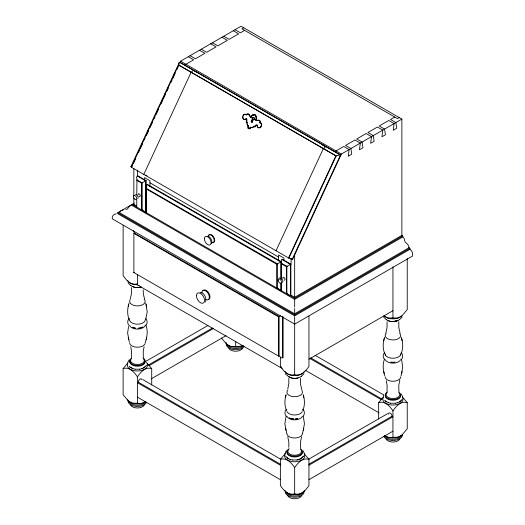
<?xml version="1.0" encoding="UTF-8"?>
<svg xmlns="http://www.w3.org/2000/svg" width="525" height="525" viewBox="0 0 525 525"><rect width="100%" height="100%" fill="white"/><g stroke="black" fill="none" stroke-linecap="round" stroke-linejoin="round"><path stroke-width="0.79" d="M143.154 289.866L143.391 294.164L144.506 298.85M247.012 119.995A2.192 1.772 -73.7 0 0 246.369 118.834L246.015 118.729A2.546 2.061 -73.7 0 1 243.83 119.313A2.546 2.061 -73.7 0 1 242.629 117.292L242.655 116.767A2.828 2.284 -73.7 0 1 243.928 114.555A2.271 1.837 -73.7 0 1 246.337 115.014A1.654 1.339 -73.7 0 1 248.817 114.621L249.172 114.726A8.059 6.517 -73.7 0 0 251.239 117.377L250.884 117.272A8.059 6.517 -73.7 0 1 248.817 114.621M288.809 447.359L288.848 442.188L287.779 436.793M300.517 378.361L300.543 384.241L301.96 390.337M398.797 321.622L398.823 327.502L400.03 332.896M387.017 391.42L387.128 385.448L386.256 380.75M131.414 358.208L131.657 352.117L130.732 346.71M129.078 303.102C127.26 308.739 126.945 315.053 129.609 320.48M145.143 343.186C147.033 337.352 148.267 330.908 145.812 325.027M286.132 394.603C284.524 399.807 284.32 405.536 286.545 410.589M302.597 433.263L304.467 423.8L303.306 416.509M384.602 337.148C382.784 342.786 382.469 349.092 385.133 354.526M401.08 375.808L402.741 367.054L401.586 359.769M127.673 362.88L129.091 359.842M284.918 453.666L286.335 450.627M383.191 396.92L383.526 395.463M400.345 355.084L400.608 353.942M128.231 306.639L128.402 305.891M128.54 305.268L128.71 304.539M146.127 339.609L146.298 338.887M146.436 338.264L146.606 337.516M285.475 397.425L285.646 396.677M285.79 396.047L285.954 395.325M303.371 430.395L303.542 429.673M303.68 429.05L303.85 428.302M383.755 340.686L383.926 339.931M384.064 339.308L384.234 338.586M401.651 373.656L401.815 372.934M401.96 372.31L402.13 371.556M128.559 326.425L127.614 333.014L129.281 341.762M144.106 346.71L143.233 351.409L143.345 357.374M287.779 388.933L288.848 383.532L288.809 378.361M301.547 436.793L300.477 442.188L300.674 448.987M399.827 380.048L398.757 385.448L398.947 392.247M385.855 332.896L387.063 327.502L387.083 321.622M130.121 299.552L131.539 293.455L131.565 287.582M286.02 416.509L284.865 423.8L286.729 433.263M178.946 62.672L178.959 65.146L336.203 155.932L339.025 155.092L340.85 155.164L179.491 62.199L130.876 166.733L131.663 167.285L132.694 165.067M145.812 319.121L147.23 311.889L145.76 303.102M384.549 359.074C382.338 364.462 383.086 370.407 384.799 375.808M247.275 123.204A2.678 2.166 -73.7 0 1 247.452 122.515L247.098 122.417A2.678 2.166 -73.7 0 0 248.181 125.783L247.774 127.063L248.614 127.536C247.564 128.376 249.644 129.616 249.716 128.172L249.355 128.067C249.29 129.504 247.209 128.271 248.259 127.431M302.781 410.589C305.012 405.536 304.808 399.807 303.194 394.603M303.076 456.54L300.877 458.686L296.979 459.972M205.242 301.947L205.662 301.022M400.752 354.526C403.417 349.092 403.102 342.786 401.284 337.148M147.44 131.834L148.463 129.609M157.041 111.097L158.412 108.137M164.24 95.543L165.27 93.325M173.841 74.812L174.53 73.329M401.874 236.27L401.874 119.096L341.375 154.028L292.497 259.58L288.547 257.972L131.303 167.186L178.598 65.047L178.959 65.146M179.872 62.659L180.561 61.176L241.06 26.25L401.874 119.096M133.376 163.583L135.778 158.399M138.515 152.48L139.545 150.262M140.234 148.778L142.629 143.601M144.342 139.899L145.031 138.416M146.403 135.457L148.457 131.02M150.17 127.319L152.572 122.135M154.284 118.433L154.967 116.957M155.997 114.732L158.399 109.554M161.142 103.635L162.507 100.669M163.196 99.192L165.25 94.749M166.963 91.048L168.335 88.088M171.078 82.169L172.108 79.951M172.791 78.468L175.192 73.29M176.905 69.589L178.277 66.623M185.233 65.756L185.922 64.273L193.659 59.804L188.298 56.707M143.811 174.412L191.107 72.273L191.468 72.365A2.527 1.457 -60 0 1 193.554 70.455L197.899 72.634M276.038 250.753L323.341 148.614L323.695 148.706A2.527 1.457 -60 0 1 325.789 146.797L322.212 144.729L322.98 144.847M335.331 152.414L336.02 150.931L343.757 146.462L349.118 149.559L348.272 156.24L351.757 154.225L350.903 148.523L345.548 145.432L354.946 140.004L360.308 143.095L359.461 149.776L362.946 147.761L362.099 142.065L356.738 138.968L366.142 133.54L371.497 136.638L370.65 143.318L374.135 141.304L373.288 135.601L367.927 132.51L377.436 127.017L382.791 130.115L381.944 136.795L385.429 134.781L384.582 129.084L379.221 125.987L388.73 120.501L394.085 123.592L393.238 130.272L396.723 128.264L395.876 122.561L390.515 119.47L394.728 117.036M288.547 257.972L335.849 155.833L336.203 155.932L288.908 258.07M292.136 259.481L340.489 155.072L179.675 62.219M254.474 119.063L254.113 118.958A0.932 0.748 -73.7 0 1 253.188 119.72L252.328 121.524A0.682 0.551 -73.7 0 1 251.482 122.115A0.682 0.551 -73.7 0 1 251.436 121.006L252.289 119.201A0.932 0.748 -73.7 0 1 252.328 117.928L252.683 118.033A1.312 1.057 -73.7 0 1 254.33 118.013M252.19 122.259A0.682 0.551 -73.7 0 1 251.79 121.111L252.65 119.306A0.932 0.748 -73.7 0 1 252.683 118.033M249.355 128.067L250.071 128.192L250.622 127.194A2.658 2.146 -73.7 0 0 253.719 126.236L254.08 126.341A2.658 2.146 -73.7 0 1 250.97 127.306M249.716 128.172L250.504 128.225L250.976 127.299L250.622 127.194M145.674 325.559C147.637 323.708 147.637 320.447 145.674 318.596M146.705 365.111L143.863 367.841M303.955 373.754L301.311 376.392M286.407 409.382C284.445 411.233 284.445 414.494 286.407 416.345M302.925 416.345C304.986 414.409 304.848 410.917 302.656 409.146M402.229 317.015L399.591 319.653M303.955 455.89L301.107 458.62M384.681 352.636C382.725 354.487 382.725 357.755 384.681 359.605M401.198 359.605C403.161 357.755 403.161 354.487 401.198 352.636M401.271 400.49L402.229 399.151M145.845 401.369L142.649 403.115L140.438 403.403L132.188 403.115L128.356 400.903L123.126 394.754L123.126 368.576L127.805 362.998M137.419 403.01L137.419 376.832C140.556 372.192 145.386 366.509 151.712 368.576L151.712 384.937M304.277 453.784L308.956 459.362L308.956 485.54C305.826 490.179 300.996 495.863 294.663 493.795C288.33 495.863 283.507 490.179 280.37 485.54L280.37 459.362L285.6 453.213M294.663 493.795L294.663 467.617C297.8 462.978 302.63 457.295 308.956 459.362M378.65 418.983L378.65 402.623L383.329 397.038M392.943 437.049L392.943 410.878C396.08 406.238 400.903 400.549 407.236 402.623L407.236 428.8L402.006 434.949L398.173 437.161L389.924 437.45L387.712 437.161L384.517 435.415M144.992 366.903L143.679 367.867M400.516 400.949L399.203 401.914M130.81 166.615L131.683 166.733M253.726 126.236L254.993 126.866L254.632 126.761A2.185 1.772 -73.7 0 1 257.06 125.101A2.52 2.034 -73.7 0 0 257.854 127.411A2.52 2.034 -73.7 0 0 260.033 127.345L260.407 127.011A2.848 2.303 -73.7 0 0 261.332 124.602A2.238 1.811 -73.7 0 0 259.632 122.686A1.641 1.326 -73.7 0 0 258.53 120.218M257.06 125.107L257.414 125.213A2.52 2.034 -73.7 0 0 258.215 127.516A2.52 2.034 -73.7 0 0 260.387 127.45L260.761 127.116A2.848 2.303 -73.7 0 0 261.686 124.707A2.238 1.811 -73.7 0 0 259.987 122.791A1.641 1.326 -73.7 0 0 258.884 120.317L258.53 120.225A7.928 6.412 -73.7 0 1 255.406 119.884M129.432 318.36C127.234 320.132 127.096 323.63 129.163 325.559M399.387 401.881L401.087 400.667M278.841 278.191L279.615 277.863M137.642 175.685L136.48 177.214L137.196 180.068L142.111 182.91L142.111 209.731L143.896 211.614L145.432 211.903L146.127 211.536L146.127 180.587L137.419 175.56L137.419 170.139M291.093 258.864L291.093 264.278L282.378 259.252L281.387 260.137L281.275 261.949L281.932 263.635L287.096 266.326M281.262 278.906L281.262 261.699L147.249 184.327L146.396 184.957L146.081 186.611L146.803 188.711L277.489 263.878M243.738 27.799L241.953 28.829L397.412 118.584L399.197 117.547M244.63 30.378L240.417 32.812L235.056 29.715M136.749 194.959L136.979 179.655M136.749 180.331L141.665 183.166L146.127 180.587M286.847 266.47L286.847 293.291L286.401 293.554L146.35 212.697L146.35 188.967L146.803 188.711M408.502 247.472L409.92 248.286L409.92 249.323L294.663 315.86L117.764 213.727L117.764 212.697L134.177 203.221M136.454 207.323L136.795 207.126M142.111 209.731L141.665 209.987L141.665 183.166M146.055 212.868L146.803 212.441M279.07 316.66L279.07 355.858L278.624 356.121L133.888 272.554L133.888 233.356L134.334 233.093L279.32 316.516M133.593 272.724L134.334 272.298M146.35 188.967L276.793 264.278L281.262 261.699M281.485 279.333L281.485 263.891L281.932 263.635M281.485 263.891L286.401 266.726L290.87 264.147L290.87 295.096L288.96 295.345L286.847 293.291M145.891 361.305L207.992 325.447M277.239 264.022L277.239 287.746L276.793 288.008L276.793 264.278M148.24 365.105L212.461 328.027M149.133 365.623L213.353 328.538M277.239 287.746L279.359 289.807L281.262 289.551L281.262 283.001M281.19 290.883L281.715 290.581M141.822 379.621A2.527 1.457 -60 0 0 139.867 379.24A2.527 1.457 -60 0 0 138.311 382.18L137.419 382.699L280.37 465.229M151.246 378.84L226.058 335.652M286.853 293.816L294.663 298.325L402.767 235.909L402.767 236.939A2.697 1.555 60 0 1 404.558 240.037A2.697 1.555 60 0 0 406.343 243.127A4.043 2.336 60 0 1 409.021 247.774L294.663 313.799L119.549 212.697L120.757 210.86L123.559 209.744M146.258 212.645L132.057 204.442L132.057 205.472L294.663 299.355L402.767 236.939M278.624 356.121L278.624 316.916L280.527 315.814M117.764 212.697L294.663 314.829L409.92 248.286M279.07 355.858L281.183 357.912L283.087 357.669L283.087 316.792M137.419 274.483L137.419 284.911L280.37 367.441L281.262 366.929M308.956 359.192L392.943 310.702M308.536 459.283L387.581 413.648M308.772 464.303L392.05 416.227L392.943 416.745L308.956 465.229M308.956 479.673L392.943 431.189M142.118 368.609L139.729 369.187M397.642 402.655L395.253 403.233M292.307 459.985L297.025 459.985L299.368 459.395M141.848 368.681L144.067 367.749M397.373 402.727L399.591 401.789M299.224 459.46L301.311 458.535M131.152 205.57C128.225 205.531 128.743 209.547 125.816 209.508M116.373 213.832C113.84 213.997 111.49 216.143 112.403 218.886L294.663 324.115L412.598 256.023L412.598 253.962A3.793 2.185 60 0 0 409.92 249.323M137.419 283.828C131.086 285.902 126.256 280.212 123.126 275.572L123.126 225.363M407.236 258.602L407.236 309.619L402.006 315.768L398.173 317.979L387.712 317.979L383.88 315.768M225.934 342.943A10.106 5.834 0 0 0 242.845 345.562L238.718 346.664L230.462 346.375L226.636 344.164L221.399 338.015M123.126 368.576C129.452 366.509 134.282 372.192 137.419 376.832M308.956 316.148L308.956 366.358C305.826 370.998 300.996 376.681 294.663 374.614C288.33 376.681 283.507 370.998 280.37 366.358M378.65 402.623C384.976 400.549 389.806 406.238 392.943 410.878M280.37 459.362C286.702 457.295 291.526 462.978 294.663 467.617M139.781 369.2L135.056 369.2M395.299 403.246L390.58 403.246M248.614 127.536L248.22 127.345M248.358 128.559L248.824 128.723M390.626 403.233L388.238 402.655M135.109 369.187L132.858 368.675L129.275 366.621M292.353 459.972L289.964 459.395M131.303 167.186L131.663 167.285M254.887 114.922L255.248 115.028A1.142 0.919 -73.7 0 1 255.872 116.452L255.518 116.347A1.142 0.919 -73.7 0 0 254.887 114.922A1.148 0.932 -73.7 0 0 253.463 115.159A0.879 0.709 -73.7 0 0 252.079 115.795A0.728 0.591 -73.7 0 0 251.317 115.657A1.168 0.945 -73.7 0 0 250.884 117.272M253.463 115.159L253.818 115.264A1.148 0.932 -73.7 0 1 255.248 115.028M251.317 115.657L251.672 115.763A0.728 0.591 -73.7 0 1 252.289 115.736M255.518 116.34A0.879 0.709 -73.7 0 1 255.819 117.948L256.18 118.059A0.715 0.578 -73.7 0 1 256.712 118.67A1.175 0.952 -73.7 0 1 255.76 119.982L255.406 119.877A1.175 0.952 -73.7 0 0 256.351 118.565L256.712 118.67M243.928 114.555L244.282 114.66A2.271 1.837 -73.7 0 1 246.402 114.745M252.289 119.201L252.65 119.306M253.188 119.72L253.542 119.825A0.932 0.748 -73.7 0 0 254.336 119.392M242.629 117.292L242.983 117.397M259.632 122.693L259.987 122.797M251.436 121.006L251.79 121.111M252.328 121.524L252.689 121.629A0.682 0.551 -73.7 0 1 252.518 122.036M261.332 124.602L261.686 124.707M246.015 118.729A2.192 1.772 -73.7 0 1 246.179 121.885L246.54 121.99A2.192 1.772 -73.7 0 0 247.006 120.888M260.387 127.024L260.741 127.129M260.033 127.339L260.387 127.444M248.181 125.783L248.535 125.888A2.678 2.166 -73.7 0 1 247.643 125.134M247.826 126.532L248.181 126.637M250.261 127.943L250.622 128.048M247.984 128.002L248.345 128.107M249.086 128.638L249.441 128.743M384.615 400.49L388.513 402.727M132.989 368.681L129.846 366.903M285.377 455.89L288.015 458.535L290.233 459.467M233.271 30.745L238.632 33.843L229.123 39.329L223.762 36.238M221.977 37.268L227.338 40.359L217.829 45.852L212.468 42.755M210.683 43.785L216.044 46.883L206.64 52.31L201.278 49.219M199.493 50.249L204.848 53.347L195.451 58.774L190.089 55.676M180.561 61.176L341.375 154.028M178.598 65.047L335.849 155.833M246.179 121.885L247.452 122.515M402.767 235.909L401.874 235.39L294.663 297.288L290.41 294.84M290.561 258.464L292.497 259.58M145.852 175.133L147.039 175.823M149.927 182.779L278.585 257.06M137.196 175.941L145.681 180.843L145.681 211.792M281.932 259.507L290.417 264.41L290.417 295.358M146.803 184.583L280.816 261.955L280.816 278.526M133.842 204.442L136.677 206.082M133.888 233.356L278.624 316.916M315.098 355.294L383.742 394.925M310.629 357.873L382.108 399.138M309.737 358.391L381.209 399.656M305.491 370.381L379.089 412.873M142.78 379.601L280.777 459.277M138.311 382.18L280.553 464.303M137.419 397.143L280.37 479.673M386.676 401.914L385.37 400.949M288.402 458.653L287.09 457.688M386.295 319.653L383.65 317.015M130.771 285.607L128.002 282.732M402.557 397.038L407.236 402.623M146.482 362.434L151.712 368.576M401.271 393.888L402.688 396.92M286.335 375.093L285.246 373.518M302.991 450.627L304.415 453.666M134.334 233.093L133.593 230.606M401.651 338.586L401.815 339.308M401.96 339.931L402.13 340.686M383.755 371.556L383.926 372.31M384.064 372.934L384.234 373.656M303.371 395.325L303.542 396.047M303.68 396.677L303.85 397.425M285.475 428.302L285.646 429.05M285.79 429.673L285.954 430.395M146.127 304.539L146.298 305.268M146.436 305.891L146.606 306.639M128.231 337.516L128.71 339.609M385.278 353.942L385.54 355.084M392.943 266.851L392.943 317.874M294.663 254.901L294.663 297.373M294.663 298.325L294.663 299.355M294.663 299.972L294.663 306.987M294.663 308.536L294.663 313.799M294.663 314.829L294.663 315.86M294.663 316.765L294.663 374.614M286.401 266.726L286.401 293.554M283.94 260.505L283.94 258.09L278.585 254.993L278.585 260.925M282.64 316.66L282.64 357.925M281.485 283.402L281.485 290.712M280.816 283.362L280.816 289.813M280.37 357.013L280.37 367.441M235.699 341.362L235.699 346.27M149.927 186.644L149.927 180.718L144.565 177.621L144.565 180.036M136.749 199.835L136.749 207.152M133.842 168.591L133.842 195.543M133.842 197.991L133.842 205.347M255.819 117.954A0.715 0.578 -73.7 0 1 256.351 118.565M255.872 116.445A0.879 0.709 -73.7 0 1 256.174 118.053M252.328 117.928A1.312 1.057 -73.7 0 1 254.113 118.958M247.492 124.858A2.678 2.166 -73.7 0 1 247.295 124.235M246.369 118.834A2.546 2.061 -73.7 0 1 243.666 119.077M243.383 118.742A2.546 2.061 -73.7 0 1 243.036 117.882M243.127 116.347A2.828 2.284 -73.7 0 1 243.318 115.848M243.738 115.178A2.828 2.284 -73.7 0 1 243.908 114.988M247.413 114.181A1.654 1.339 -73.7 0 1 249.172 114.726M246.822 114.837A1.654 1.339 -73.7 0 1 246.986 114.575M251.186 117.239A1.168 0.945 -73.7 0 1 251.232 116.353M252.564 115.31A0.879 0.709 -73.7 0 1 253.818 115.264M258.884 120.33A7.928 6.412 -73.7 0 1 255.76 119.982M254.999 126.873A2.185 1.772 -73.7 0 1 257.421 125.206M138.167 194.88A1.516 0.873 60 0 1 139.112 193.869A1.516 0.873 60 0 1 140.273 195.884A1.516 0.873 60 0 1 138.928 196.192M135.627 194.598A2.349 1.358 60 0 1 137.635 196.061A2.349 1.358 60 0 1 137.898 198.535M282.909 278.447A1.516 0.873 60 0 1 283.664 277.364A1.516 0.873 60 0 1 284.977 278.998A1.516 0.873 60 0 1 284.222 280.081M280.77 278.204A2.349 1.358 60 0 1 282.732 280.462A2.349 1.358 60 0 1 282.03 282.45M208.11 236.066A4.423 2.553 60 0 1 213.34 237.471A4.423 2.553 60 0 1 211.936 242.701M208.865 235.121A4.423 2.553 60 0 1 214.056 237.72A4.423 2.553 60 0 1 212.382 242.445M207.966 236.145A4.423 2.553 60 0 1 211.903 241.907M211.798 242.78A4.423 2.553 60 0 1 211.483 243.469M282.155 368.196A2.527 1.457 -60 0 1 281.321 367.428M139.204 285.666A2.527 1.457 -60 0 1 138.554 285.292M399.643 392.805A7.737 4.469 0 0 1 397.379 398.698A7.737 4.469 0 0 1 387.01 397.911A7.737 4.469 0 0 1 387.47 391.88M398.895 392.569A6.878 3.97 0 0 1 392.943 398.521A6.878 3.97 0 0 1 386.984 392.569M400.719 376.779A7.777 4.489 0 0 1 392.943 381.268A7.777 4.489 0 0 1 385.166 376.779M400.595 359.73A7.921 4.574 0 0 1 392.943 363.116A7.921 4.574 0 0 1 385.291 359.73M402.708 397.694A10.106 5.834 0 0 1 392.943 405.038A10.106 5.834 0 0 1 383.178 397.694M400.417 394.642A7.737 4.469 0 0 1 392.943 400.267A7.737 4.469 0 0 1 385.468 394.642M399.676 333.217A7.777 4.489 0 0 1 392.943 339.957A7.777 4.489 0 0 1 386.21 333.217M401.697 315.952A10.106 5.834 0 0 1 384.188 315.952M397.806 320.493A6.878 3.97 0 0 1 388.08 320.493M400.588 354.854A7.914 4.567 0 0 1 392.943 358.24A7.914 4.567 0 0 1 385.298 354.854M399.853 438.946A7.153 4.128 0 0 1 392.943 442.011A7.153 4.128 0 0 1 386.033 438.946M401.697 435.133A10.106 5.834 0 0 1 384.661 435.566M399.643 319.436A7.737 4.469 0 0 1 386.242 319.436M401.828 435.376A9.201 5.316 0 0 1 394.144 439.267A9.201 5.316 0 0 1 384.969 436.662M402.419 435.002A9.476 5.473 0 0 1 394.177 440.429A9.476 5.473 0 0 1 383.788 436.419M396.211 320.493A7.737 4.469 0 0 1 394.944 320.762M242.609 348.167A7.153 4.128 0 0 1 235.699 351.225A7.153 4.128 0 0 1 228.788 348.167M243.666 345.877A9.201 5.316 0 0 1 234.498 348.488A9.201 5.316 0 0 1 226.807 344.59M243.908 346.953A9.476 5.473 0 0 1 232.07 349.276A9.476 5.473 0 0 1 226.537 342.805M388.474 414.166A2.527 1.457 60 0 1 390.259 413.129A2.527 1.457 60 0 1 392.05 416.227M304.428 454.433A10.106 5.834 0 0 1 294.663 461.783A10.106 5.834 0 0 1 284.898 454.433M301.363 449.544A7.737 4.469 0 0 1 299.106 455.438A7.737 4.469 0 0 1 288.737 454.65A7.737 4.469 0 0 1 289.19 448.619M304.428 371.287A10.106 5.834 0 0 1 303.824 372.245M303.417 372.697A10.106 5.834 0 0 1 293.344 375.565A10.106 5.834 0 0 1 284.898 371.287M300.622 449.308A6.878 3.97 0 0 1 294.663 455.267A6.878 3.97 0 0 1 288.711 449.308M302.137 451.382A7.737 4.469 0 0 1 293.652 456.967A7.737 4.469 0 0 1 287.963 450.306M302.177 391.04A7.777 4.489 0 0 1 293.646 396.657A7.777 4.489 0 0 1 287.93 389.957M302.315 416.469A7.921 4.574 0 0 1 294.663 419.856A7.921 4.574 0 0 1 287.011 416.469M302.439 433.519A7.777 4.489 0 0 1 294.663 438.008A7.777 4.489 0 0 1 286.886 433.519M302.308 411.6A7.914 4.567 0 0 1 294.663 414.986A7.914 4.567 0 0 1 287.017 411.6M301.363 376.176A7.737 4.469 0 0 1 293.652 378.374A7.737 4.469 0 0 1 287.188 375.099M298.102 377.869A6.878 3.97 0 0 1 288.711 376.412M290.843 418.484A7.645 4.417 0 0 1 289.255 417.782M304.428 490.468A10.106 5.834 0 0 1 303.824 491.426M303.417 491.873A10.106 5.834 0 0 1 293.344 494.747A10.106 5.834 0 0 1 284.898 490.468M304.146 491.741A9.476 5.473 0 0 1 294.663 497.214A9.476 5.473 0 0 1 285.187 491.741M301.573 495.692A7.153 4.128 0 0 1 294.663 498.75A7.153 4.128 0 0 1 287.752 495.692M303.555 492.115A9.201 5.316 0 0 1 294.663 496.053A9.201 5.316 0 0 1 285.777 492.115M147.184 363.648A10.106 5.834 0 0 1 137.419 370.998A10.106 5.834 0 0 1 127.654 363.648M144.933 343.895A7.777 4.489 0 0 1 136.402 347.183A7.777 4.489 0 0 1 129.642 342.733M145.071 325.684A7.921 4.574 0 0 1 137.419 329.077A7.921 4.574 0 0 1 129.767 325.684M142.892 357.833A7.737 4.469 0 0 1 143.345 363.864A7.737 4.469 0 0 1 132.982 364.652A7.737 4.469 0 0 1 130.718 358.759M143.377 358.523A6.878 3.97 0 0 1 137.419 364.481A6.878 3.97 0 0 1 131.46 358.523M141.783 327.502A7.612 4.397 0 0 0 142.8 327.009A7.645 4.417 0 0 1 141.245 327.698M140.634 327.889A7.612 4.397 0 0 1 138.082 328.283A7.645 4.417 0 0 0 140.654 327.876M132.523 327.272A7.612 4.397 0 0 0 133.612 327.712A7.645 4.417 0 0 1 132.503 327.259M145.333 319.633A7.914 4.567 0 0 1 138.449 324.161A7.914 4.567 0 0 1 129.773 320.814M144.119 359.52A7.737 4.469 0 0 1 138.429 366.181A7.737 4.469 0 0 1 129.944 360.596M144.152 299.178A7.777 4.489 0 0 1 138.436 305.872A7.777 4.489 0 0 1 129.905 300.261M144.329 404.906A7.153 4.128 0 0 1 137.419 407.964A7.153 4.128 0 0 1 130.508 404.906M145.701 401.52A10.106 5.834 0 0 1 135.667 403.922A10.106 5.834 0 0 1 127.654 399.683M146.573 402.373A9.476 5.473 0 0 1 136.178 406.383A9.476 5.473 0 0 1 127.943 400.962M137.419 284.826A10.106 5.834 0 0 1 127.654 280.501M145.386 402.616A9.201 5.316 0 0 1 136.218 405.228A9.201 5.316 0 0 1 128.527 401.336M141.291 287.031A7.737 4.469 0 0 1 130.718 285.397M140.857 287.083A6.878 3.97 0 0 1 132.556 286.453M201.83 292.957A5.309 3.065 60 0 1 205.583 290.791A5.309 3.065 60 0 1 209.337 297.288A5.309 3.065 60 0 1 205.583 299.453M203.004 290.692A5.309 3.065 60 0 1 208.911 293.206A5.309 3.065 60 0 1 208.13 299.572M200.183 292.32A5.309 3.065 60 0 1 204.343 295.037A5.309 3.065 60 0 1 205.682 300.372M133.422 196.573A2.349 1.358 60 0 0 135.916 199.677A2.349 1.358 60 0 0 135.916 196.35A2.349 1.358 60 0 0 133.422 196.573M278.165 280.14A2.349 1.358 60 0 0 280.658 283.244A2.349 1.358 60 0 0 280.658 279.917A2.349 1.358 60 0 0 278.165 280.14M204.35 238.75A4.784 2.763 60 0 0 209.423 245.063A4.784 2.763 60 0 0 209.423 238.298A4.784 2.763 60 0 0 204.35 238.75M390.961 362.184A7.645 4.417 0 0 0 394.918 362.184A7.612 4.397 0 0 1 390.974 362.191M295.326 419.055A7.645 4.417 0 0 0 297.898 418.661A7.612 4.397 0 0 1 295.326 419.068M291.434 418.661A7.645 4.417 0 0 0 294 419.055A7.612 4.397 0 0 1 291.447 418.668M134.203 327.889A7.612 4.397 0 0 0 135.45 328.151A7.645 4.417 0 0 1 134.183 327.876M196.429 295.719A5.742 3.314 60 0 0 202.519 303.299A5.742 3.314 60 0 0 202.519 295.175A5.742 3.314 60 0 0 196.429 295.719"/></g></svg>
